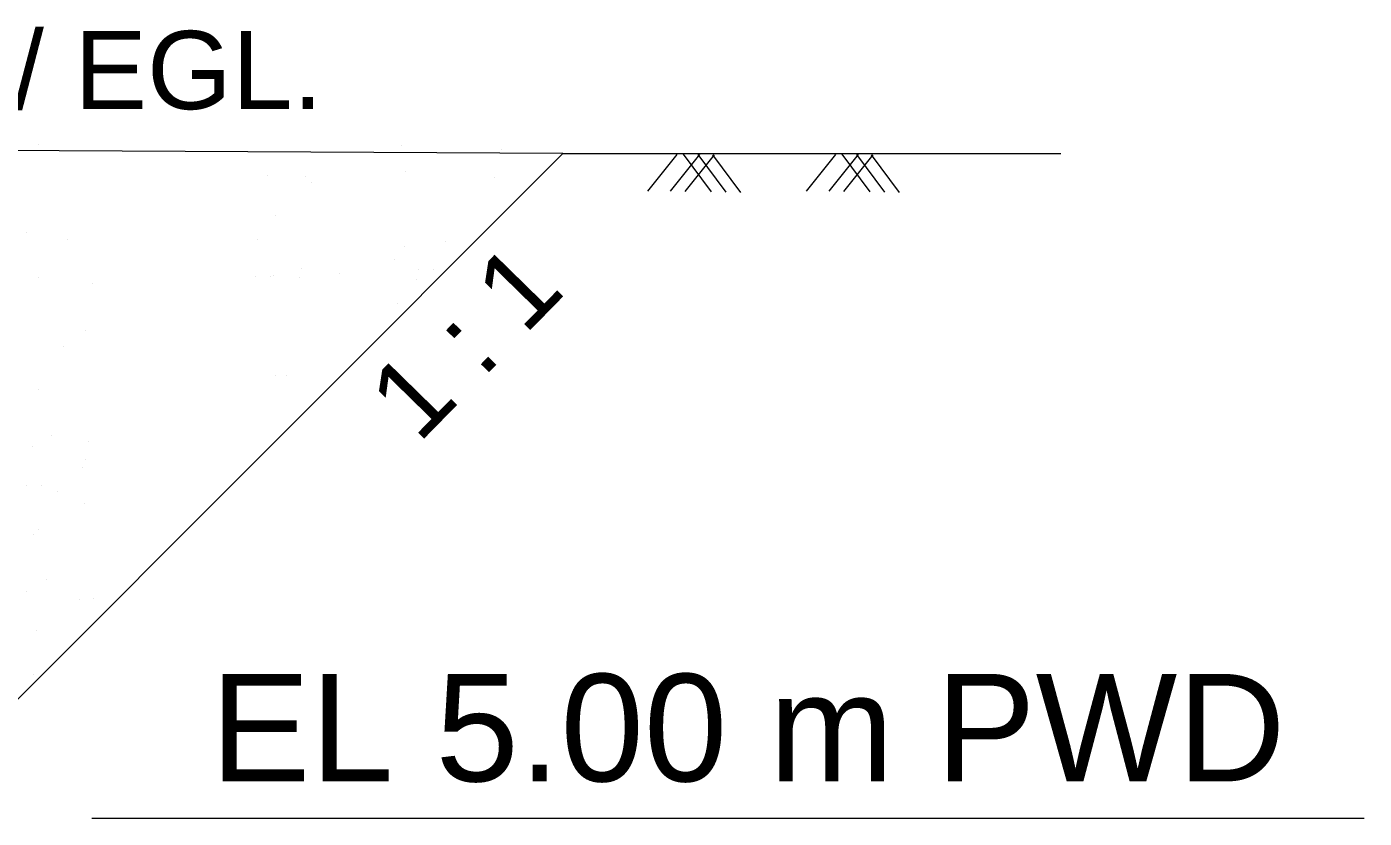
# Model space of a CAD drawing. Header units: inches. Extents: x 15 to 141071, y -30183 to 14738.
# Drawn here: x 141034.73 to 141048.29, y -18817.41 to -18809.39 of the extents above; entities that cross this region are included whole.
import ezdxf

# ---------------------------------------------------------------- set-up
doc = ezdxf.new("R2010")
doc.units = ezdxf.units.IN
doc.header["$MEASUREMENT"] = 0
doc.layers.add('LINE', color=7, linetype='Continuous')
doc.styles.add('Arial-200', font='arial.ttf')
doc.styles.get("Standard").update_dxf_attribs({"font": 'arial.ttf'})

msp = doc.modelspace()

# ---------------------------------------------------------------- linework, layer by layer
at = {"layer": 'LINE', "color": 7, "lineweight": 20, "ltscale": 0.5}
for p, q in [((141034.852587, -18810.577135), (141034.852587, -18810.577135)), ((141034.852587, -18810.577135), (141034.852587, -18810.577135)), ((141038.535476, -18810.595779), (141038.535476, -18810.595779)), ((141038.535476, -18810.595779), (141038.535476, -18810.595779)), ((141039.541087, -18810.636937), (141039.541087, -18810.636937)), ((141039.541087, -18810.636937), (141039.541087, -18810.636937)), ((141033.433891, -18817.407143), (141040.167027, -18810.674006)), ((141033.433891, -18817.407143), (141040.167027, -18810.674006)), ((141039.665057, -18810.666076), (141039.665057, -18810.666076)), ((141039.665057, -18810.666076), (141039.665057, -18810.666076)), ((141040.167027, -18810.674006), (141045.213033, -18810.674006)), ((141040.167027, -18810.674006), (141045.213033, -18810.674006)), ((141041.323361, -18810.684268), (141041.024189, -18811.054437)), ((141041.323361, -18810.684268), (141041.024189, -18811.054437)), ((141041.553201, -18810.683521), (141041.254029, -18811.05369)), ((141041.553201, -18810.683521), (141041.254029, -18811.05369)), ((141041.674693, -18811.061479), (141041.38943, -18810.680488)), ((141041.674693, -18811.061479), (141041.38943, -18810.680488)), ((141041.701718, -18810.686271), (141041.402546, -18811.05644)), ((141041.701718, -18810.686271), (141041.402546, -18811.05644)), ((141041.82321, -18811.064229), (141041.537947, -18810.683238)), ((141041.82321, -18811.064229), (141041.537947, -18810.683238)), ((141041.971727, -18811.066979), (141041.686464, -18810.685988)), ((141041.971727, -18811.066979), (141041.686464, -18810.685988)), ((141042.931688, -18810.684268), (141042.632517, -18811.054437)), ((141042.931688, -18810.684268), (141042.632517, -18811.054437)), ((141043.161528, -18810.683521), (141042.862357, -18811.05369)), ((141043.161528, -18810.683521), (141042.862357, -18811.05369)), ((141043.283021, -18811.061479), (141042.997758, -18810.680488)), ((141043.283021, -18811.061479), (141042.997758, -18810.680488)), ((141043.310045, -18810.686271), (141043.010874, -18811.05644)), ((141043.310045, -18810.686271), (141043.010874, -18811.05644)), ((141043.431538, -18811.064229), (141043.146275, -18810.683238)), ((141043.431538, -18811.064229), (141043.146275, -18810.683238)), ((141043.580055, -18811.066979), (141043.294792, -18810.685988)), ((141043.580055, -18811.066979), (141043.294792, -18810.685988)), ((141037.172019, -18810.89805), (141037.172019, -18810.89805)), ((141037.172019, -18810.89805), (141037.172019, -18810.89805)), ((141037.555044, -18810.909957), (141037.555044, -18810.909957)), ((141037.555044, -18810.909957), (141037.555044, -18810.909957)), ((141038.573057, -18810.855353), (141038.573057, -18810.855353)), ((141038.573057, -18810.855353), (141038.573057, -18810.855353)), ((141039.475125, -18810.9136), (141039.475125, -18810.9136)), ((141039.475125, -18810.9136), (141039.475125, -18810.9136)), ((141037.61899, -18810.967713), (141037.61899, -18810.967713)), ((141037.61899, -18810.967713), (141037.61899, -18810.967713)), ((141037.258388, -18811.296566), (141037.258388, -18811.296566)), ((141037.258388, -18811.296566), (141037.258388, -18811.296566)), ((141034.734681, -18811.472715), (141034.734681, -18811.472715)), ((141034.734681, -18811.472715), (141034.734681, -18811.472715)), ((141035.148375, -18811.540447), (141035.148375, -18811.540447)), ((141035.148375, -18811.540447), (141035.148375, -18811.540447)), ((141037.068456, -18811.544091), (141037.068456, -18811.544091)), ((141037.068456, -18811.544091), (141037.068456, -18811.544091)), ((141038.979492, -18811.559521), (141038.979492, -18811.559521)), ((141038.979492, -18811.559521), (141038.979492, -18811.559521)), ((141038.563676, -18811.610943), (141038.563676, -18811.610943)), ((141038.563676, -18811.610943), (141038.563676, -18811.610943)), ((141037.519325, -18811.84247), (141037.519325, -18811.84247)), ((141037.519325, -18811.84247), (141037.519325, -18811.84247)), ((141038.455152, -18811.750932), (141038.455152, -18811.750932)), ((141038.455152, -18811.750932), (141038.455152, -18811.750932)), ((141038.70367, -18811.850314), (141038.70367, -18811.850314)), ((141038.70367, -18811.850314), (141038.70367, -18811.850314)), ((141038.852099, -18811.843834), (141038.852099, -18811.843834)), ((141038.852099, -18811.843834), (141038.852099, -18811.843834)), ((141034.851719, -18811.927057), (141034.851719, -18811.927057)), ((141034.851719, -18811.927057), (141034.851719, -18811.927057)), ((141035.402609, -18811.994442), (141035.402609, -18811.994442)), ((141035.402609, -18811.994442), (141035.402609, -18811.994442)), ((141037.05314, -18811.922378), (141037.05314, -18811.922378)), ((141037.05314, -18811.922378), (141037.05314, -18811.922378)), ((141037.201568, -18811.915898), (141037.201568, -18811.915898)), ((141037.201568, -18811.915898), (141037.201568, -18811.915898)), ((141037.229228, -18811.906783), (141037.229228, -18811.906783)), ((141037.229228, -18811.906783), (141037.229228, -18811.906783)), ((141037.49294, -18811.925158), (141037.49294, -18811.925158)), ((141037.49294, -18811.925158), (141037.49294, -18811.925158)), ((141037.902153, -18811.885309), (141037.902153, -18811.885309)), ((141037.902153, -18811.885309), (141037.902153, -18811.885309)), ((141038.682836, -18811.946131), (141038.682836, -18811.946131)), ((141038.682836, -18811.946131), (141038.682836, -18811.946131)), ((141038.492904, -18812.193656), (141038.492904, -18812.193656)), ((141038.492904, -18812.193656), (141038.492904, -18812.193656)), ((141035.324051, -18812.468025), (141035.324051, -18812.468025)), ((141035.324051, -18812.468025), (141035.324051, -18812.468025)), ((141035.099725, -18812.630178), (141035.099725, -18812.630178)), ((141035.099725, -18812.630178), (141035.099725, -18812.630178)), ((141037.257428, -18812.921947), (141037.257428, -18812.921947)), ((141037.257428, -18812.921947), (141037.257428, -18812.921947)), ((141037.361072, -18812.926794), (141037.361072, -18812.926794)), ((141037.361072, -18812.926794), (141037.361072, -18812.926794)), ((141037.997271, -18812.839577), (141037.997271, -18812.839577)), ((141037.997271, -18812.839577), (141037.997271, -18812.839577)), ((141034.850981, -18813.063225), (141034.850981, -18813.063225)), ((141034.850981, -18813.063225), (141034.850981, -18813.063225)), ((141034.981819, -18813.525758), (141034.981819, -18813.525758)), ((141034.981819, -18813.525758), (141034.981819, -18813.525758)), ((141035.357204, -18813.589426), (141035.357204, -18813.589426)), ((141035.357204, -18813.589426), (141035.357204, -18813.589426)), ((141034.787891, -18813.640078), (141034.787891, -18813.640078)), ((141034.787891, -18813.640078), (141034.787891, -18813.640078)), ((141035.293946, -18813.856677), (141035.293946, -18813.856677)), ((141035.293946, -18813.856677), (141035.293946, -18813.856677)), ((141035.324051, -18813.775444), (141035.324051, -18813.775444)), ((141035.324051, -18813.775444), (141035.324051, -18813.775444)), ((141034.733535, -18814.041035), (141034.733535, -18814.041035)), ((141034.733535, -18814.041035), (141034.733535, -18814.041035)), ((141034.881964, -18814.034554), (141034.881964, -18814.034554)), ((141034.881964, -18814.034554), (141034.881964, -18814.034554)), ((141035.046347, -18814.096549), (141035.046347, -18814.096549)), ((141035.046347, -18814.096549), (141035.046347, -18814.096549)), ((141035.312925, -18814.215015), (141035.312925, -18814.215015)), ((141035.312925, -18814.215015), (141035.312925, -18814.215015)), ((141034.797604, -18814.529596), (141034.797604, -18814.529596)), ((141034.797604, -18814.529596), (141034.797604, -18814.529596)), ((141034.855769, -18814.483203), (141034.855769, -18814.483203)), ((141034.855769, -18814.483203), (141034.855769, -18814.483203)), ((141034.734514, -18815.106449), (141034.734514, -18815.106449)), ((141034.734514, -18815.106449), (141034.734514, -18815.106449)), ((141034.928442, -18814.992128), (141034.928442, -18814.992128)), ((141034.928442, -18814.992128), (141034.928442, -18814.992128)), ((141035.264302, -18815.186484), (141035.264302, -18815.186484)), ((141035.264302, -18815.186484), (141035.264302, -18815.186484)), ((141035.412731, -18815.180004), (141035.412731, -18815.180004)), ((141035.412731, -18815.180004), (141035.412731, -18815.180004)), ((141034.828587, -18815.500925), (141034.828587, -18815.500925)), ((141034.828587, -18815.500925), (141034.828587, -18815.500925)), ((141034.802392, -18815.949574), (141034.802392, -18815.949574)), ((141034.802392, -18815.949574), (141034.802392, -18815.949574)), ((141035.39248, -18817.407142), (141048.290152, -18817.407142)), ((141035.39248, -18817.407142), (141048.290152, -18817.407142))]:
    msp.add_line(p, q, dxfattribs=at)
msp.add_lwpolyline([(141040.167027, -18810.674006), (140999.949836, -18810.46113)], dxfattribs=at)
msp.add_lwpolyline([(141040.167027, -18810.674006), (140999.949836, -18810.46113)], dxfattribs=at)

# ---------------------------------------------------------------- texts
at = {"layer": 'LINE', "color": 7, "lineweight": 20, "ltscale": 0.5, "style": 'Arial-200'}
msp.add_text('LWL / EGL.', height=0.7923753, dxfattribs=at).set_placement((141032.014952, -18810.223797))
msp.add_text('LWL / EGL.', height=0.7923753, dxfattribs=at).set_placement((141032.014952, -18810.223797))
msp.add_text('1 : 1', height=0.7923753, rotation=45.6254429, dxfattribs=at).set_placement((141038.702087, -18813.620982))
msp.add_text('1 : 1', height=0.7923753, rotation=45.6254429, dxfattribs=at).set_placement((141038.702087, -18813.620982))
at = {"layer": 'LINE', "color": 7, "lineweight": 20, "ltscale": 0.5, "insert": (141036.592828, -18815.945071), "char_height": 1.08842386, "width": 37.17234402, "attachment_point": 1}
msp.add_mtext('EL 5.00 m PWD', dxfattribs=at)

doc.saveas('drawing.dxf')
